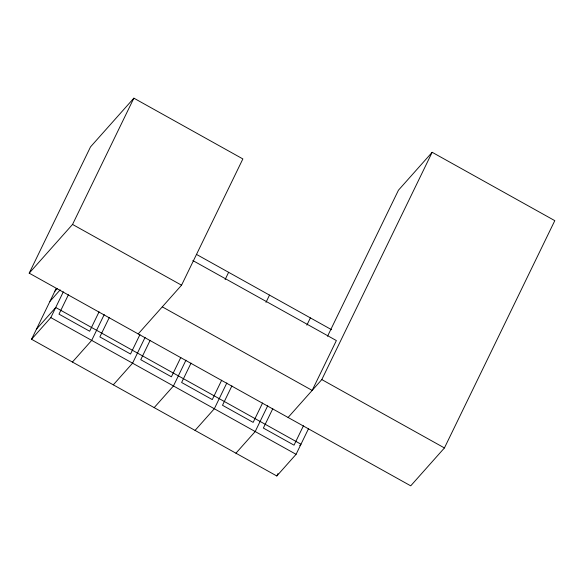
<?xml version="1.0" encoding="UTF-8"?>
<svg xmlns="http://www.w3.org/2000/svg" width="584" height="584" viewBox="0 0 584 584"><rect width="100%" height="100%" fill="white"/><g stroke="black" fill="none" stroke-linecap="round" stroke-linejoin="round"><path stroke-width="0.88" d="M327.536 336.245L398.456 190.187L432.167 152.293L554.8 220.65L444.431 447.943L410.72 485.837L29.2 273.159L90.513 146.891L133.86 98.163L242.864 158.928L181.551 285.196L138.204 333.924M29.2 273.159L72.547 224.431L133.86 98.163M308.6 428.532L296.073 454.323L276.809 475.982L31.551 339.26L56.203 288.481M31.551 339.26L50.815 317.601L63.335 291.81M68.408 294.745L58.991 314.134L89.644 331.23L99.061 311.834M104.215 314.594L91.688 340.392L72.423 362.043M109.281 317.528L99.864 336.924L130.524 354.013L139.941 334.617M145.088 337.384L132.568 363.175L113.303 384.834M150.161 340.319L140.744 359.707L171.404 376.804L180.821 357.408M185.968 360.175L173.448 385.966L154.183 407.617M225.103 279.575L228.629 272.319M191.041 363.102L181.617 382.498L212.277 399.587L221.694 380.191M226.847 382.958L214.321 408.749L195.056 430.408M265.983 302.359L269.501 295.103M231.914 385.893L222.497 405.281L253.157 422.378L262.574 402.982M267.72 405.749L255.201 431.539L235.936 453.191M306.863 325.149L310.381 317.893M272.794 408.676L263.377 428.072L294.029 445.161L303.454 425.765M288.087 417.48L321.806 379.578L432.167 152.293M276.809 475.982L277.984 473.558M54.845 291.277L57.254 288.569M49.939 301.373L60.174 289.868M36.456 329.157L55.721 307.498L300.979 444.22L299.774 445.577M196.399 254.354L331.61 329.726M192.829 260.552L336.369 340.567L312.17 390.404L162.286 306.856M72.547 224.431L181.551 285.196M321.806 379.578L444.431 447.943M50.815 317.601L296.073 454.323"/></g></svg>
